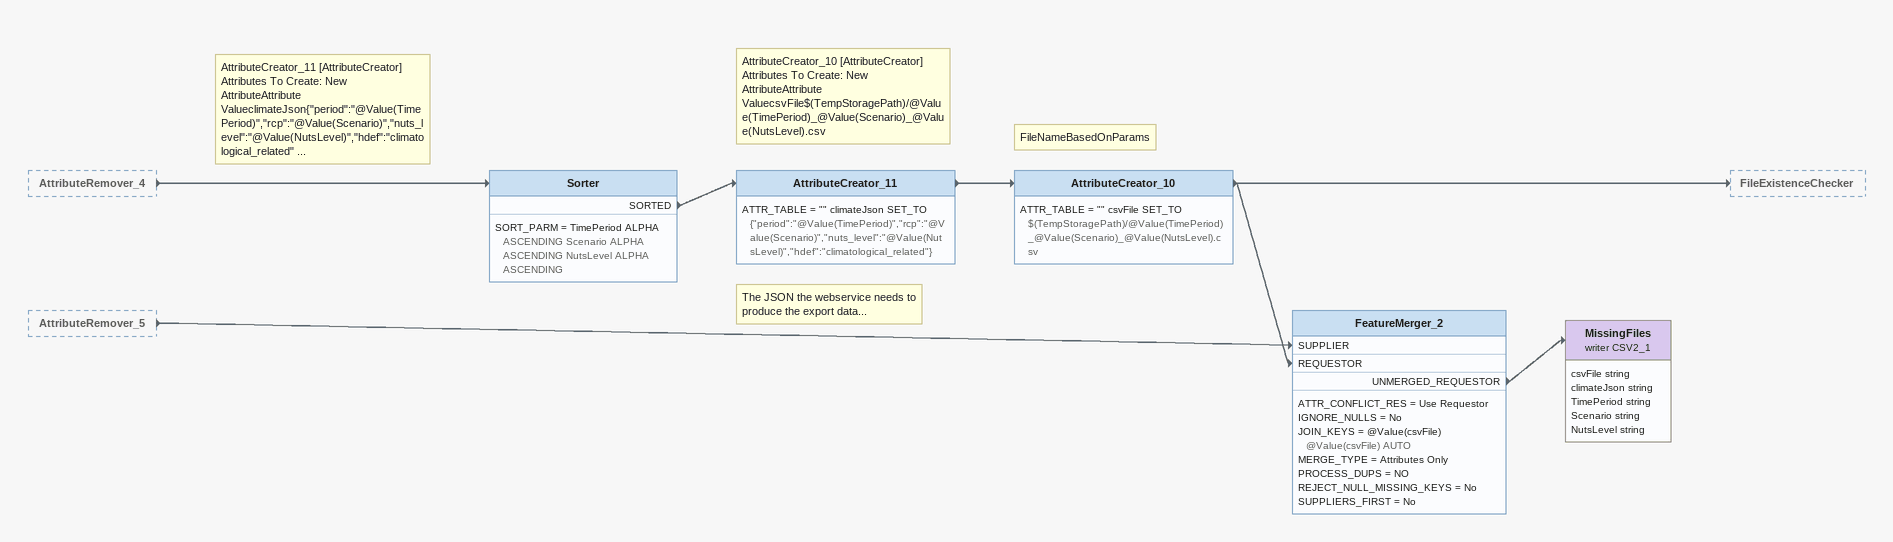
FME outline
AttributeRemover_4 [outside]
    -> Sorter
AttributeRemover_5 [outside]
    -> FeatureMerger_2 [SUPPLIER]
Sorter
    SORT_PARM = TimePeriod ALPHA ASCENDING Scenario ALPHA ASCENDING NutsLevel ALPHA ASCENDING
    SORTED -> AttributeCreator_11
Note: AttributeCreator_11 [AttributeCreator] / Attributes To Create: New AttributeAttribute ValueclimateJson{"period":"@Value(TimePeriod)","rcp":"@Value(Scenario)","nuts_level":"@Value(NutsLevel)","hdef":"climatological_related" ...
Note: The JSON the webservice needs to produce the export data...
AttributeCreator_11
    ATTR_TABLE = "" climateJson SET_TO {"period":"@Value(TimePeriod)","rcp":"@Value(Scenario)","nuts_level":"@Value(NutsLevel)","hdef":"climatological_related"}
    -> AttributeCreator_10
Note: AttributeCreator_10 [AttributeCreator] / Attributes To Create: New AttributeAttribute ValuecsvFile$(TempStoragePath)/@Value(TimePeriod)_@Value(Scenario)_@Value(NutsLevel).csv
Note: FileNameBasedOnParams
AttributeCreator_10
    ATTR_TABLE = "" csvFile SET_TO $(TempStoragePath)/@Value(TimePeriod)_@Value(Scenario)_@Value(NutsLevel).csv
    -> FileExistenceChecker
    -> FeatureMerger_2 [REQUESTOR]
FeatureMerger_2
    ATTR_CONFLICT_RES = Use Requestor
    IGNORE_NULLS = No
    JOIN_KEYS = @Value(csvFile) @Value(csvFile) AUTO
    MERGE_TYPE = Attributes Only
    PROCESS_DUPS = NO
    REJECT_NULL_MISSING_KEYS = No
    SUPPLIERS_FIRST = No
    UNMERGED_REQUESTOR -> MissingFiles (writer CSV2_1)
MissingFiles (writer CSV2_1)
    attributes: csvFile string, climateJson string, TimePeriod string, Scenario string, NutsLevel string
